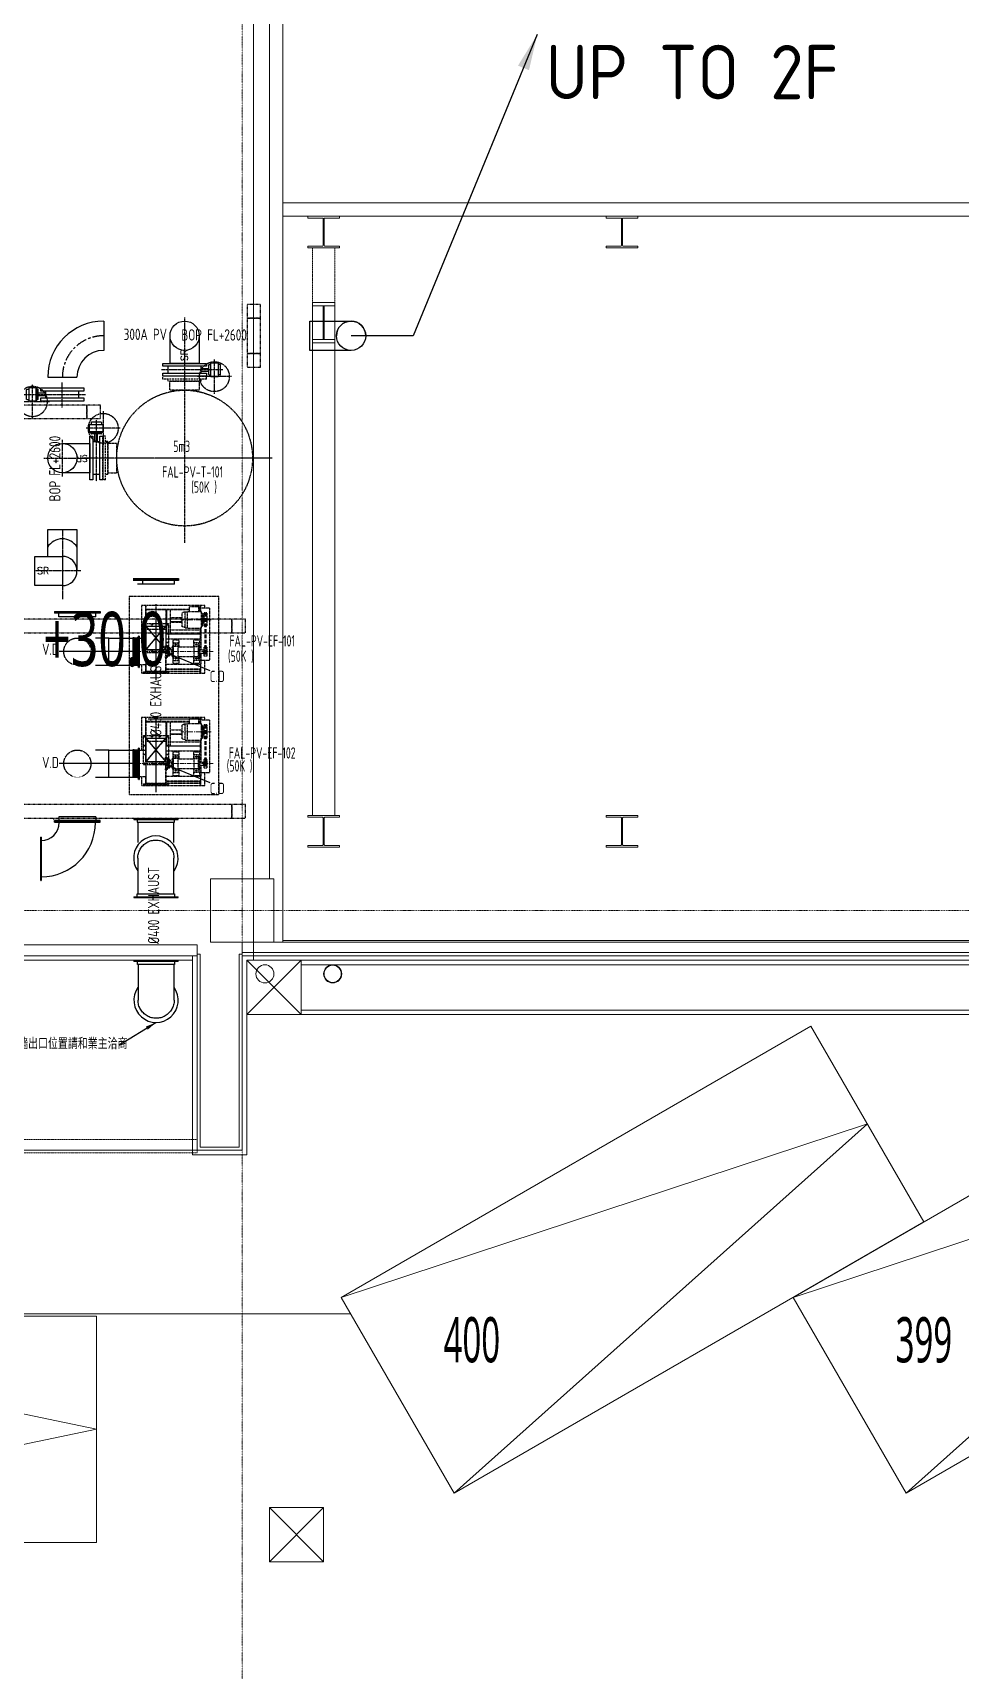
# Model space of a CAD drawing. Extents: x -76427 to 292734, y -42117 to 131250.
# Drawn here: x 15682 to 25942, y -8399 to 9704 of the extents above; entities that cross this region are included whole.
import ezdxf
from ezdxf.enums import TextEntityAlignment as Align

# ---------------------------------------------------------------- set-up
doc = ezdxf.new("R2010")
doc.units = 0
doc.header["$LTSCALE"] = 10
for name, pattern in [('H12PL1$0$DOTK1', [0.01, 0.005, -0.005]), ('H12PL1$0$JJP_三點線', [0.9, 0.3, -0.15, 0, -0.15, 0, -0.15, 0, -0.15]), ('H12PL1$0$JJP_虛線(退縮線、投影線、地下室範圍、非屬本工程、圖面分區)', [0.45, 0.3, -0.15]), ('XFM7P10PV$0$CENTER', [2, 1.25, -0.25, 0.25, -0.25]), ('XFM7P10PV$0$Dashed', [2, 1, -1]), ('XFM7P10PV$0$HIDDEN', [0.375, 0.25, -0.125]), ('XFM7Q10PV-200K$0$18P6-XFM7QB2-PV$0$HIDDEN', [0.3, 0.2, -0.1]), ('XFM7Q10PV-200K$0$CENTER', [2, 1.25, -0.25, 0.25, -0.25]), ('XFM7Q10PV-200K$0$CENTER2', [1.125, 0.75, -0.125, 0.125, -0.125])]:
    doc.linetypes.add(name, pattern=pattern)
for name, color, linetype in [('H12PL1$0$A-LABEL-HIGH.200K', 252, 'Continuous'), ('H12PL1$0$A-OBJE-MEP', 252, 'Continuous'), ('H12PL1$0$A-WALL-EX', 252, 'Continuous'), ('H12PL1$0$A-WALL-IN', 252, 'Continuous'), ('H12PL1$0$A-WALL-IN.200K', 252, 'Continuous'), ('H12PL1$0$L10_14_DRAN', 252, 'Continuous'), ('H12PL1$0$L10_14_KABE1', 252, 'Continuous'), ('H12PL1$0$L10_14_PKG', 252, 'Continuous'), ('H12PL1$0$L10_14_PKG-NN', 252, 'Continuous'), ('H12PL1$0$L10_14_SIAGE2', 252, 'Continuous'), ('H12PL1$0$L10_14_SITE', 252, 'Continuous'), ('H12PL1$0$L10_14_SUGATA3', 252, 'Continuous'), ('H12PL1$0$L10_14_SUGATA4', 252, 'Continuous'), ('H12PL1$0$L10_14_SUGATAD', 252, 'Continuous'), ('H12PL1$0$S-BEAM-SHOW.200K', 252, 'Continuous'), ('H12PL1$0$S-COL', 252, 'Continuous'), ('H12PL1$0$S-COL.200K', 252, 'Continuous'), ('H12PL1$0$S-FNDN', 252, 'Continuous'), ('H12PL1$0$S-GRID', 252, 'Continuous'), ('H12PL1$0$S-SLAB-SHOW.200K', 252, 'Continuous'), ('XFM7P10PV$0$M-CWTR-CENT', 252, 'XFM7P10PV$0$CENTER'), ('XFM7P10PV$0$M-CWTR-VAVE', 252, 'Continuous'), ('XFM7P10PV$0$M-EX-DUCT', 252, 'Continuous'), ('XFM7P10PV$0$M-EX-FIT', 252, 'Continuous'), ('XFM7P10PV$0$PIPE-TEXT-ARROR', 252, 'Continuous'), ('XFM7P10PV$0$SUPPORT', 252, 'XFM7P10PV$0$Dashed'), ('XFM7P10PV$0$U-PCW-TXT', 252, 'Continuous'), ('XFM7P10PV$0$U-PV-EXH', 252, 'Continuous'), ('XFM7P10PV$0$U-PV-PIPE-SUS', 252, 'Continuous'), ('XFM7P10PV$0$U-PV-TXT', 252, 'Continuous'), ('XFM7Q10PV-200K$0$PV-EQ(FUTURE)', 252, 'XFM7Q10PV-200K$0$18P6-XFM7QB2-PV$0$HIDDEN')]:
    doc.layers.add(name, color=color, linetype=linetype)
doc.layers.add('XFM7Q10PV-200K$0$CEN', color=1, linetype='XFM7Q10PV-200K$0$CENTER', lineweight=15)
doc.styles.add('H12PL1$0$Standard', font='', dxfattribs={"width": 0.8})
doc.styles.add('XFM7P10PV$0$aa-txt', font='isocp.shx', dxfattribs={"bigfont": 'chineset'})
doc.styles.add('XFM7P10PV$0$STANDARD', font='SIMPLEX', dxfattribs={"bigfont": 'BIGFONT'})
doc.styles.add('XFM7Q10PV-200K$0$aa-txt', font='isocp.shx', dxfattribs={"bigfont": 'chineset.shx'})
doc.styles.get('H12PL1$0$Standard').set_extended_font_data('Microsoft JhengHei')
doc.dimstyles.new('XFM7P10PV$0$adim-2000', dxfattribs={"dimscale": 2000, "dimtxt": 0.3, "dimasz": 0.25, "dimexe": 0.1, "dimexo": 0.5, "dimgap": 0.15, "dimtad": 0, "dimdec": 4, "dimzin": 0, "dimdsep": 46, "dimtxsty": 'XFM7P10PV$0$aa-txt', "dimcen": 2.5, "dimclrd": 256, "dimclre": 256, "dimclrt": 256, "dimadec": 0, "dimazin": 0, "dimtfac": 1, "dimtdec": 4, "dimtmove": 0, "dimatfit": 3, "dimfxl": 0.1, "dimtolj": 1, "dimtzin": 0, "dimarcsym": 0})

# ---------------------------------------------------------------- blocks, each defined once
blk = doc.blocks.new('H12PL1')
at = {"layer": 'H12PL1$0$A-OBJE-MEP', "lineweight": 0, "flags": 128}
blk.add_lwpolyline([(19095, -700, 1), (18905, -700, 1)], format="xyb", close=True, dxfattribs=at)
at = {"layer": 'H12PL1$0$A-OBJE-MEP', "lineweight": 0}
blk.add_circle((19000, -700), 100, dxfattribs=at)
at = {"layer": 'H12PL1$0$A-WALL-EX', "lineweight": 0}
blk.add_line((68150, -465), (18000, -465), dxfattribs=at)
at = {"layer": 'H12PL1$0$A-WALL-EX', "linetype": 'H12PL1$0$JJP_虛線(退縮線、投影線、地下室範圍、非屬本工程、圖面分區)', "lineweight": 0}
blk.add_line((-380, -2649.97), (17500, -2649.97), dxfattribs=at)
at = {"layer": 'H12PL1$0$A-WALL-EX', "lineweight": 0, "flags": 128}
for points in [[(68150, -350), (18000, -350)], [(18000, -465), (18000, -350)], [(17500, -380), (14500, -380)], [(14500, -500), (17500, -500)], [(17500, -500), (17500, -380)], [(17535, -482.5), (17500, -482.5)], [(17500, -482.5), (17500, -2615)], [(17500, -500), (17500, -2650)], [(17500, -500), (17500, -2650)], [(17500, -500), (17500, -2650)], [(17500, -500), (17500, -2650)], [(17535, -2615), (17535, -482.5)], [(18000, -482.5), (17965, -482.5)], [(17965, -482.5), (17965, -2615)], [(18000, -482.5), (18000, -465)], [(18000, -500), (68150, -500)], [(18000, -500), (68150, -500)], [(18000, -500), (68150, -500)], [(18000, -500), (68150, -500)], [(18000, -500), (68150, -500)], [(18000, -500), (68150, -500)], [(18000, -500), (68150, -500)], [(18000, -500), (68150, -500)], [(18000, -2650), (18000, -500)], [(17500, -2650), (17535, -2650)], [(17965, -2615), (17535, -2615)], [(17535, -2650), (17965, -2650)], [(17965, -2650), (18000, -2650)]]:
    blk.add_lwpolyline(points, dxfattribs=at)
at = {"layer": 'H12PL1$0$A-WALL-EX', "linetype": 'H12PL1$0$JJP_虛線(退縮線、投影線、地下室範圍、非屬本工程、圖面分區)', "lineweight": 0, "flags": 128}
for points in [[(17500, -2529.97), (-380, -2529.97)], [(17500, -2530), (-380, -2530)], [(17500, -2530), (-380, -2530)], [(17500, -2649.97), (17500, -2529.97)], [(17500, -2650), (17500, -2530)], [(17500, -2680), (17500, -2530)], [(-530, -2680), (17500, -2680)], [(-500, -2650), (17500, -2650)], [(-380, -2650), (17500, -2650)], [(17500, -2650), (17500, -2649.97)]]:
    blk.add_lwpolyline(points, dxfattribs=at)
at = {"layer": 'H12PL1$0$A-WALL-IN', "lineweight": 0, "flags": 128}
for points in [[(18450, -350), (18450, 21000)], [(18300, 14550), (18300, 350)], [(18350, -350), (18450, -350)]]:
    blk.add_lwpolyline(points, dxfattribs=at)
at = {"layer": 'H12PL1$0$A-WALL-IN.200K', "lineweight": 0, "flags": 128}
for points in [[(42650, 7825), (18450, 7825)], [(18450, 7675), (18450, 7825)], [(18450, 7675), (18725, 7675)], [(19075, 7675), (22025, 7675)], [(22375, 7675), (26225, 7675)]]:
    blk.add_lwpolyline(points, dxfattribs=at)
at = {"layer": 'H12PL1$0$L10_14_DRAN', "lineweight": 0}
blk.add_circle((18250, -700), 100, dxfattribs=at)
at = {"layer": 'H12PL1$0$L10_14_KABE1', "lineweight": 0}
for p, q in [((17450, -2700), (17450, -500)), ((18050, -550), (18050, -2700)), ((18050, -550), (68100, -550)), ((17450, -2700), (18050, -2700))]:
    blk.add_line(p, q, dxfattribs=at)
at = {"layer": 'H12PL1$0$L10_14_PKG', "lineweight": 0, "flags": 128}
for points in [[(20342.67, -6441.61), (25538.82, -3441.61), (24288.82, -1276.55), (19092.67, -4276.55)], [(25342.67, -6441.61), (30538.82, -3441.61), (29288.82, -1276.55), (24092.67, -4276.55)], [(10387.5, -6985), (16387.5, -6985), (16387.5, -4485), (10387.5, -4485)]]:
    blk.add_lwpolyline(points, close=True, dxfattribs=at)
for points in [[(20342.67, -6441.61), (24913.82, -2359.08), (19092.67, -4276.55)], [(25342.67, -6441.61), (29913.82, -2359.08), (24092.67, -4276.55)], [(10387.5, -6985), (16387.5, -5735), (10387.5, -4485)]]:
    blk.add_lwpolyline(points, dxfattribs=at)
at = {"layer": 'H12PL1$0$L10_14_SIAGE2', "lineweight": 0, "flags": 128}
for points in [[(15719.2, -500), (15694.4, -500)], [(15768.8, -500), (15744, -500)], [(15818.4, -500), (15793.6, -500)], [(15868, -500), (15843.2, -500)], [(15917.6, -500), (15892.8, -500)], [(15967.2, -500), (15942.4, -500)], [(16016.8, -500), (15992, -500)], [(16066.4, -500), (16041.6, -500)], [(16116, -500), (16091.2, -500)], [(16165.6, -500), (16140.8, -500)], [(16215.2, -500), (16190.4, -500)], [(16264.8, -500), (16240, -500)], [(16314.4, -500), (16289.6, -500)], [(16364, -500), (16339.2, -500)], [(16413.6, -500), (16388.8, -500)], [(16463.2, -500), (16438.4, -500)], [(16512.8, -500), (16488, -500)], [(16562.4, -500), (16537.6, -500)], [(16612, -500), (16587.2, -500)], [(16661.6, -500), (16636.8, -500)], [(16711.2, -500), (16686.4, -500)], [(16760.8, -500), (16736, -500)], [(16810.4, -500), (16785.6, -500)], [(16860, -500), (16835.2, -500)], [(16909.6, -500), (16884.8, -500)], [(16959.2, -500), (16934.4, -500)], [(17008.8, -500), (16984, -500)], [(17058.4, -500), (17033.6, -500)], [(17108, -500), (17083.2, -500)], [(17157.6, -500), (17132.8, -500)], [(17207.2, -500), (17182.4, -500)], [(17256.8, -500), (17232, -500)], [(17306.4, -500), (17281.6, -500)], [(17356, -500), (17331.2, -500)], [(17405.6, -500), (17380.8, -500)], [(17455.2, -500), (17430.4, -500)]]:
    blk.add_lwpolyline(points, dxfattribs=at)
at = {"layer": 'H12PL1$0$L10_14_SITE', "lineweight": 0}
blk.add_line((-500, -4460), (19198.58, -4460), dxfattribs=at)
at = {"layer": 'H12PL1$0$L10_14_SUGATA3', "lineweight": 0}
for p, q in [((18050, -1150), (18650, -550)), ((18050, -550), (18650, -1150)), ((18650, -600), (26100, -600)), ((18650, -1100), (26100, -1100)), ((18650, -1150), (67500, -1150)), ((18300, -6600), (18900, -7200)), ((18300, -7200), (18900, -6600))]:
    blk.add_line(p, q, dxfattribs=at)
at = {"layer": 'H12PL1$0$L10_14_SUGATA3', "lineweight": 0, "flags": 128}
for points in [[(18050, -1150), (18650, -1150), (18650, -550), (18050, -550)], [(18300, -7200), (18900, -7200), (18900, -6600), (18300, -6600)]]:
    blk.add_lwpolyline(points, close=True, dxfattribs=at)
at = {"layer": 'H12PL1$0$L10_14_SUGATA4', "lineweight": 0}
blk.add_line((-550, -550), (17450, -550), dxfattribs=at)
at = {"layer": 'H12PL1$0$L10_14_SUGATAD', "linetype": 'H12PL1$0$DOTK1', "lineweight": 0}
blk.add_line((17450, -2650), (-500, -2650), dxfattribs=at)
at = {"layer": 'H12PL1$0$S-BEAM-SHOW.200K', "linetype": 'H12PL1$0$JJP_虛線(退縮線、投影線、地下室範圍、非屬本工程、圖面分區)', "lineweight": 0}
for p, q in [((18775, 6722.41), (18775, 7325)), ((19025, 7325), (18775, 7325)), ((19025, 6722.41), (19025, 7325))]:
    blk.add_line(p, q, dxfattribs=at)
at = {"layer": 'H12PL1$0$S-BEAM-SHOW.200K', "lineweight": 0}
for p, q in [((18775, 1050), (18775, 6722.41)), ((19025, 6722.41), (18775, 6722.41)), ((18775, 6722.41), (18775, 6686.84)), ((19025, 1050), (19025, 6722.41)), ((19025, 6686.84), (19025, 6722.41)), ((18775, 6686.84), (18894, 6686.84)), ((18906, 6686.84), (18894, 6686.84)), ((18894, 6686.84), (18894, 6313.34)), ((18894, 6686.84), (18906, 6686.84)), ((18906, 6313.34), (18906, 6686.84)), ((18906, 6686.84), (19025, 6686.84)), ((18775, 6313.34), (18775, 6277.77)), ((18894, 6313.34), (18775, 6313.34)), ((18775, 6277.77), (19025, 6277.77)), ((18906, 6313.34), (18894, 6313.34)), ((18894, 6313.34), (18906, 6313.34)), ((19025, 6313.34), (18906, 6313.34)), ((19025, 6277.77), (19025, 6313.34)), ((19025, 1050), (18775, 1050))]:
    blk.add_line(p, q, dxfattribs=at)
at = {"layer": 'H12PL1$0$S-COL', "lineweight": 0, "flags": 128}
blk.add_lwpolyline([(18350, -350), (18350, 350), (17650, 350), (17650, -350), (18000, -350)], dxfattribs=at)
at = {"layer": 'H12PL1$0$S-COL.200K', "lineweight": 0, "flags": 128}
for points in [[(19075, 7675), (19075, 7656), (18913, 7656, 0.41421356), (18906, 7649), (18906, 7351, 0.41421356), (18913, 7344), (19075, 7344), (19075, 7325), (18725, 7325), (18725, 7344), (18887, 7344, 0.41421356), (18894, 7351), (18894, 7649, 0.41421356), (18887, 7656), (18725, 7656), (18725, 7675)], [(22375, 7675), (22375, 7656), (22213, 7656, 0.41421356), (22206, 7649), (22206, 7351, 0.41421356), (22213, 7344), (22375, 7344), (22375, 7325), (22025, 7325), (22025, 7344), (22187, 7344, 0.41421356), (22194, 7351), (22194, 7649, 0.41421356), (22187, 7656), (22025, 7656), (22025, 7675)], [(19075, 1050), (19075, 1031), (18913, 1031, 0.41421356), (18906, 1024), (18906, 726, 0.41421356), (18913, 719), (19075, 719), (19075, 700), (18725, 700), (18725, 719), (18887, 719, 0.41421356), (18894, 726), (18894, 1024, 0.41421356), (18887, 1031), (18725, 1031), (18725, 1050)], [(22375, 1050), (22375, 1031), (22213, 1031, 0.41421356), (22206, 1024), (22206, 726, 0.41421356), (22213, 719), (22375, 719), (22375, 700), (22025, 700), (22025, 719), (22187, 719, 0.41421356), (22194, 726), (22194, 1024, 0.41421356), (22187, 1031), (22025, 1031), (22025, 1050)]]:
    blk.add_lwpolyline(points, format="xyb", close=True, dxfattribs=at)
at = {"layer": 'H12PL1$0$S-FNDN', "lineweight": 0, "flags": 128}
blk.add_lwpolyline([(43500, 74700), (18300, 74700), (18300, 15000), (18125, 15000), (18125, -550), (93300, -550), (93300, 74700)], close=True, dxfattribs=at)
at = {"layer": 'H12PL1$0$S-GRID', "linetype": 'H12PL1$0$JJP_三點線', "lineweight": 0}
for p, q in [((18000, 128250), (18000, -28000)), ((-29000, 0), (289600, 0))]:
    blk.add_line(p, q, dxfattribs=at)
at = {"layer": 'H12PL1$0$S-SLAB-SHOW.200K', "lineweight": 0, "flags": 128}
blk.add_lwpolyline([(18450, 10975), (18450, -330), (93300, -330), (93300, 15550), (97475, 15550), (97475, 18700), (39500, 18700), (39500, 10975)], close=True, dxfattribs=at)
at = {"layer": 'H12PL1$0$A-LABEL-HIGH.200K', "lineweight": 0, "insert": (15800, 2690.12), "char_height": 600, "attachment_point": 7, "style": 'H12PL1$0$Standard'}
blk.add_mtext('\\A1;{\\W0.68;+30.0}', dxfattribs=at)
at = {"layer": 'H12PL1$0$L10_14_PKG-NN', "linetype": 'Continuous', "lineweight": 0, "char_height": 500, "attachment_point": 4, "style": 'H12PL1$0$Standard'}
for s, insert in [('\\A1;{\\W0.56;400}', (20226.48, -4748.56)), ('\\A1;{\\W0.56;399}', (25226.48, -4748.56))]:
    blk.add_mtext(s, dxfattribs=dict(at, insert=insert))
blk = doc.blocks.new('XFM7Q10PV-200K$0$SL300')
for p, q in [((0, -18.25625), (0, 18.25625)), ((0, 18.25625), (2.38125, 18.25625)), ((2.38125, -24.13), (2.38125, 24.13)), ((2.38125, 24.13), (5.55625, 24.13)), ((5.55625, -24.13), (5.55625, 24.13)), ((0, -18.25625), (2.38125, -18.25625)), ((2.38125, -24.13), (5.55625, -24.13))]:
    blk.add_line(p, q)
blk = doc.blocks.new('XFM7Q10PV-200K$0$A$C25578331')
for p, q in [((55, 825), (55, 460)), ((755, 825), (55, 825)), ((99, 825), (99, 460)), ((105, 825), (105, 85)), ((588, 781), (105, 781)), ((588, 775), (105, 775)), ((325, 775), (325, 85)), ((375, 775), (375, 509)), ((506, 590), (506, 742)), ((539, 753), (507, 743)), ((539, 577), (539, 756)), ((540, 756), (564, 756)), ((564, 575), (564, 758)), ((564, 758), (715, 758)), ((588, 758), (588, 814)), ((588, 814), (692, 814)), ((588, 759), (692, 759)), ((692, 758), (692, 814)), ((705, 781), (692, 781)), ((705, 775), (692, 775)), ((705, 758), (705, 825)), ((711, 758), (711, 825)), ((715, 758), (715, 575)), ((715, 736), (728, 736)), ((810, 794), (725, 794)), ((730, 734), (730, 663)), ((745, 744), (745, 594)), ((780, 744), (745, 744)), ((755, 794), (755, 825)), ((780, 744), (780, 594)), ((810, 794), (810, 215)), ((75, 625), (75, 305)), ((75, 625), (355, 625)), ((105, 595), (105, 335)), ((105, 595), (325, 595)), ((105, 563), (325, 563)), ((325, 595), (325, 335)), ((355, 625), (355, 305)), ((375, 690), (506, 690)), ((375, 640), (506, 640)), ((375, 555), (710, 555)), ((539, 580), (507, 589)), ((540, 576), (564, 576)), ((564, 575), (715, 575)), ((710, 455), (710, 575)), ((715, 596), (728, 596)), ((716, 333), (716, 596)), ((730, 715), (731, 715)), ((730, 598), (730, 663)), ((730, 618), (731, 618)), ((733, 713), (733, 663)), ((733, 679), (740, 679)), ((733, 620), (733, 663)), ((733, 653), (740, 653)), ((740, 653), (740, 679)), ((740, 676), (780, 676)), ((740, 657), (780, 657)), ((780, 594), (745, 594)), ((780, 657), (780, 676)), ((19, 490), (19, 140)), ((19, 490), (31, 490)), ((19, 485), (19, 145)), ((19, 485), (31, 485)), ((25, 490), (25, 140)), ((25, 485), (25, 145)), ((105, 460), (25, 460)), ((75, 460), (25, 460)), ((31, 490), (31, 140)), ((31, 485), (31, 145)), ((708, 509), (325, 509)), ((325, 455), (715, 455)), ((325, 385), (335, 385)), ((325, 333), (325, 385)), ((335, 385), (335, 366)), ((336, 385), (335, 385)), ((336, 366), (335, 366)), ((336, 385), (336, 366)), ((336, 383), (341, 383)), ((341, 379), (336, 379)), ((341, 372), (336, 372)), ((336, 368), (341, 368)), ((342, 381), (342, 370)), ((344, 379), (345, 379)), ((344, 379), (344, 371)), ((345, 379), (345, 372)), ((395, 264), (395, 366)), ((405, 371), (400, 371)), ((402, 445), (468, 445)), ((402, 445), (402, 371)), ((405, 258), (405, 372)), ((460, 372), (405, 372)), ((410, 221), (410, 409)), ((413, 412), (457, 412)), ((460, 221), (460, 409)), ((460, 368), (638, 368)), ((468, 445), (468, 368)), ((630, 445), (696, 445)), ((630, 445), (630, 368)), ((638, 221), (638, 409)), ((638, 372), (693, 372)), ((685, 412), (641, 412)), ((688, 221), (688, 409)), ((693, 258), (693, 372)), ((693, 371), (698, 371)), ((696, 445), (696, 371)), ((703, 264), (703, 366)), ((708, 455), (708, 509)), ((715, 333), (715, 455)), ((745, 365), (745, 265)), ((780, 365), (745, 365)), ((780, 365), (780, 265)), ((75, 305), (355, 305)), ((105, 335), (325, 335)), ((105, 305), (105, 95)), ((325, 358), (327, 358)), ((325, 354), (327, 354)), ((325, 333), (329, 339)), ((325, 333), (395, 333)), ((325, 333), (325, 333)), ((325, 95), (325, 305)), ((325, 298), (395, 298)), ((325, 297), (329, 291)), ((325, 297), (325, 297)), ((325, 245), (325, 297)), ((325, 277), (327, 277)), ((325, 273), (327, 273)), ((325, 245), (335, 245)), ((327, 358), (327, 354)), ((327, 273), (327, 277)), ((329, 339), (329, 333)), ((329, 339), (329, 339)), ((329, 333), (330, 333)), ((329, 291), (329, 297)), ((329, 297), (330, 297)), ((329, 291), (329, 291)), ((330, 333), (333, 339)), ((330, 297), (333, 291)), ((333, 339), (334, 339)), ((333, 291), (334, 291)), ((334, 339), (334, 333)), ((334, 333), (338, 339)), ((334, 333), (334, 333)), ((334, 291), (334, 297)), ((334, 297), (338, 291)), ((334, 297), (334, 297)), ((336, 265), (335, 265)), ((335, 245), (335, 264)), ((336, 246), (335, 246)), ((336, 246), (336, 265)), ((336, 263), (341, 263)), ((341, 259), (336, 259)), ((341, 252), (336, 252)), ((336, 248), (341, 248)), ((338, 339), (338, 333)), ((338, 339), (338, 339)), ((338, 333), (339, 333)), ((338, 291), (338, 297)), ((338, 297), (339, 297)), ((338, 291), (338, 291)), ((345, 345), (339, 333)), ((339, 333), (342, 339)), ((339, 297), (342, 291)), ((340, 361), (364, 361)), ((340, 269), (364, 269)), ((342, 339), (343, 339)), ((342, 291), (343, 291)), ((342, 250), (342, 261)), ((343, 339), (343, 333)), ((343, 333), (347, 339)), ((343, 333), (343, 333)), ((343, 291), (343, 297)), ((343, 297), (347, 291)), ((343, 297), (343, 297)), ((344, 251), (344, 259)), ((344, 251), (345, 252)), ((345, 345), (352, 341)), ((345, 252), (345, 259)), ((352, 341), (347, 334)), ((347, 339), (347, 333)), ((347, 339), (347, 339)), ((347, 333), (348, 333)), ((347, 291), (347, 297)), ((347, 297), (348, 297)), ((347, 291), (347, 291)), ((348, 333), (351, 339)), ((348, 297), (351, 291)), ((349, 361), (364, 353)), ((351, 339), (352, 339)), ((351, 291), (352, 291)), ((352, 339), (352, 333)), ((352, 333), (356, 333)), ((352, 297), (356, 297)), ((352, 291), (352, 297)), ((356, 343), (364, 333)), ((356, 343), (356, 333)), ((356, 343), (364, 343)), ((356, 333), (364, 343)), ((356, 333), (364, 333)), ((356, 288), (364, 298)), ((356, 288), (356, 298)), ((356, 298), (364, 288)), ((356, 298), (364, 298)), ((356, 288), (364, 288)), ((364, 361), (369, 361)), ((364, 361), (364, 343)), ((364, 361), (364, 335)), ((364, 340), (364, 333)), ((364, 335), (369, 335)), ((364, 291), (364, 298)), ((364, 269), (364, 295)), ((364, 295), (369, 295)), ((364, 269), (364, 288)), ((364, 269), (369, 269)), ((369, 361), (369, 335)), ((369, 360), (374, 360)), ((374, 356), (369, 356)), ((374, 349), (369, 349)), ((369, 345), (374, 345)), ((369, 269), (369, 295)), ((369, 286), (374, 286)), ((374, 282), (369, 282)), ((374, 275), (369, 275)), ((369, 271), (374, 271)), ((374, 358), (374, 347)), ((374, 273), (374, 284)), ((405, 259), (400, 259)), ((402, 259), (402, 185)), ((402, 185), (468, 185)), ((405, 258), (460, 258)), ((413, 218), (457, 218)), ((460, 262), (638, 262)), ((468, 262), (468, 185)), ((630, 262), (630, 185)), ((630, 185), (696, 185)), ((693, 258), (638, 258)), ((685, 218), (641, 218)), ((693, 259), (698, 259)), ((696, 259), (696, 185)), ((703, 333), (745, 333)), ((703, 298), (745, 298)), ((715, 175), (715, 298)), ((810, 215), (725, 215)), ((745, 298), (745, 333)), ((779, 330), (745, 330)), ((779, 301), (745, 301)), ((780, 265), (745, 265)), ((755, 75), (755, 215)), ((780, 329), (779, 330)), ((779, 301), (779, 330)), ((780, 302), (779, 301)), ((780, 302), (780, 329)), ((19, 145), (31, 145)), ((19, 140), (31, 140)), ((105, 170), (25, 170)), ((75, 170), (25, 170)), ((55, 170), (55, 75)), ((55, 75), (755, 75)), ((75, 91), (355, 91)), ((75, 91), (75, 79)), ((75, 85), (355, 85)), ((75, 79), (355, 79)), ((99, 170), (99, 91)), ((711, 95), (99, 95)), ((99, 79), (99, 75)), ((105, 97), (325, 97)), ((105, 79), (105, 75)), ((325, 175), (715, 175)), ((708, 121), (325, 121)), ((325, 119), (705, 119)), ((355, 91), (355, 79)), ((705, 75), (705, 121)), ((708, 175), (708, 121)), ((711, 75), (711, 175))]:
    blk.add_line(p, q)
at = {"ltscale": 4}
blk.add_line((215, 839), (215, 50), dxfattribs=at)
at = {"ltscale": 3}
for p, q in [((331, 775), (331, 509)), ((215, 625), (215, 0)), ((375, 646), (506, 646)), ((375, 511), (710, 511))]:
    blk.add_line(p, q, dxfattribs=at)
at = {"ltscale": 20}
for p, q in [((756, 744), (756, 265)), ((769, 744), (769, 265))]:
    blk.add_line(p, q, dxfattribs=at)
at = {"ltscale": 2}
for p, q in [((105, 595), (325, 335)), ((325, 595), (105, 335))]:
    blk.add_line(p, q, dxfattribs=at)
at = {"ltscale": 0.5}
for p, q in [((310, 375), (353, 375)), ((325, 380), (335, 380)), ((325, 379), (335, 379)), ((325, 379), (335, 379)), ((325, 372), (335, 372)), ((325, 371), (335, 371)), ((325, 370), (335, 370)), ((342, 379), (344, 379)), ((342, 379), (345, 379)), ((342, 372), (345, 372)), ((342, 371), (344, 371)), ((345, 372), (344, 371)), ((316, 255), (347, 255)), ((325, 260), (335, 260)), ((325, 259), (335, 259)), ((325, 259), (335, 259)), ((325, 252), (335, 252)), ((325, 251), (335, 251)), ((325, 250), (335, 250)), ((342, 259), (345, 259)), ((342, 259), (344, 259)), ((342, 252), (345, 252)), ((342, 251), (344, 251)), ((345, 259), (344, 259)), ((348, 278), (350, 282)), ((348, 278), (350, 274)), ((349, 352), (351, 356)), ((349, 352), (351, 348)), ((350, 282), (364, 282)), ((350, 274), (350, 282)), ((350, 282), (364, 282)), ((350, 275), (364, 275)), ((350, 274), (364, 274)), ((351, 356), (364, 356)), ((351, 356), (351, 348)), ((351, 356), (364, 356)), ((351, 349), (364, 349)), ((351, 348), (364, 348)), ((364, 357), (369, 357)), ((364, 347), (369, 347)), ((364, 283), (369, 283)), ((364, 273), (369, 273))]:
    blk.add_line(p, q, dxfattribs=at)
at = {"ltscale": 0.6}
for p, q in [((363, 367), (341, 331)), ((344, 352), (377, 352)), ((344, 278), (377, 278)), ((345, 345), (352, 359)), ((345, 345), (353, 359)), ((352, 341), (361, 355)), ((352, 341), (360, 355))]:
    blk.add_line(p, q, dxfattribs=at)
for centre, radius in [((87, 612), 5), ((172, 612), 5), ((257, 612), 5), ((342, 612), 5), ((87, 514), 5), ((87, 416), 5), ((342, 514), 5), ((342, 416), 5), ((435, 392), 7.5), ((663, 392), 7.5), ((87, 318), 5), ((172, 318), 5), ((257, 318), 5), ((342, 318), 5), ((435, 238), 7.5), ((663, 238), 7.5)]:
    blk.add_circle(centre, radius)
for centre, radius, start, end in [((507, 742), 1, 106.8667, 180), ((540, 756), 0.808, 90, 180), ((539, 754), 0.5, 286.8667, 0), ((727, 734), 2.36, 0, 90), ((507, 590), 1, 180, 253.1333), ((539, 579), 0.5, 0, 73.1333), ((540, 577), 0.808, 180, 270), ((728, 598), 1.85, 270, 0), ((731, 713), 1.85, 0, 90), ((731, 620), 1.85, 270, 0), ((340, 366), 5, 180, 270), ((338, 381), 3.77, 330.1372, 29.8628), ((327, 375), 14.3, 344.8107, 15.1893), ((338, 370), 3.77, 330.1372, 29.8628), ((400, 366), 5, 90, 180), ((413, 409), 3, 90, 180), ((457, 409), 3, 0, 90), ((641, 409), 3, 90, 180), ((685, 409), 3, 0, 90), ((698, 366), 5, 0, 90), ((340, 264), 5, 90, 180), ((338, 261), 3.77, 330.1372, 29.8628), ((327, 255), 14.3, 344.8107, 15.1893), ((338, 250), 3.77, 330.1372, 29.8628), ((371, 358), 3.77, 330.1372, 29.8628), ((360, 352), 14.3, 344.8107, 15.1893), ((371, 347), 3.77, 330.1372, 29.8628), ((371, 284), 3.77, 330.1372, 29.8628), ((360, 278), 14.3, 344.8107, 15.1893), ((371, 273), 3.77, 330.1372, 29.8628), ((400, 264), 5, 180, 270), ((413, 221), 3, 180, 270), ((457, 221), 3, 270, 0), ((641, 221), 3, 180, 270), ((685, 221), 3, 270, 0), ((698, 264), 5, 270, 0)]:
    blk.add_arc(centre, radius, start, end)
at = {"layer": 'XFM7Q10PV-200K$0$CEN', "ltscale": 5}
blk.add_line((825, 666), (493, 666), dxfattribs=at)
at = {"layer": 'XFM7Q10PV-200K$0$CEN', "ltscale": 4}
blk.add_line((0, 315), (853, 315), dxfattribs=at)
blk = doc.blocks.new('XFM7Q10PV-200K')
at = {"color": 1, "linetype": 'XFM7Q10PV-200K$0$CENTER2'}
blk.add_line((18332, 5002), (16456, 5002), dxfattribs=at)
at = {"layer": 'XFM7Q10PV-200K$0$PV-EQ(FUTURE)'}
blk.add_line((17362, 5939), (17362, 4064), dxfattribs=at)
for points in [[(17524, 5852), (17524, 5752), (17200, 5752), (17200, 5852)], [(16512, 4840), (16612, 4840), (16612, 5164), (16512, 5164)], [(17739, 3473), (16748, 3473), (16748, 1284), (17739, 1284)]]:
    blk.add_lwpolyline(points, close=True, dxfattribs=at)
blk.add_circle((17362, 5002), 751, dxfattribs=at)
at = {"layer": 'XFM7Q10PV-200K$0$PV-EQ(FUTURE)', "xscale": 10.00000000000001, "yscale": 10.00000000000001, "zscale": 10.00000000000001, "rotation": 90}
blk.add_blockref('XFM7Q10PV-200K$0$SL300', (17362, 5852), dxfattribs=at)
at = {"layer": 'XFM7Q10PV-200K$0$PV-EQ(FUTURE)', "xscale": -10, "yscale": 10, "zscale": 10}
blk.add_blockref('XFM7Q10PV-200K$0$SL300', (16512, 5002), dxfattribs=at)
at = {"layer": 'XFM7Q10PV-200K$0$PV-EQ(FUTURE)'}
for p in [(16829, 2548), (16829, 1309)]:
    blk.add_blockref('XFM7Q10PV-200K$0$A$C25578331', p, dxfattribs=at)
at = {"layer": 'XFM7Q10PV-200K$0$PV-EQ(FUTURE)', "style": 'XFM7Q10PV-200K$0$aa-txt', "width": 0.7}
for s, p in [('5m3', (17330, 5132)), ('FAL-PV-T-101', (17451, 4849)), ('(50K )', (17577, 4682)), ('FAL-PV-EF-101', (18220, 2981)), ('(50K )', (17984, 2812)), ('(50K )', (17970, 1599)), ('FAL-PV-EF-102', (18220, 1742))]:
    blk.add_text(s, height=125, dxfattribs=at).set_placement(p, align=Align.MIDDLE)
blk = doc.blocks.new('XFM7P10PV$0$A$C0D1147C2')
at = {"layer": 'XFM7P10PV$0$M-CWTR-CENT'}
for p, q in [((42504, -8848), (42504, -9229)), ((42692, -9038), (42316, -9038)), ((42427, -8946), (42427, -9625)), ((42572, -9367), (42293, -9367))]:
    blk.add_line(p, q, dxfattribs=at)
at = {"layer": 'XFM7P10PV$0$M-CWTR-VAVE'}
for p, q in [((42352, -9077), (42352, -8999)), ((42355, -8996), (42499, -8996)), ((42370, -8974), (42370, -8993)), ((42481, -8971), (42373, -8971)), ((42484, -8974), (42484, -8993)), ((42502, -9077), (42502, -8999)), ((42502, -9077), (42352, -9077)), ((42355, -9080), (42499, -9080)), ((42370, -9097), (42370, -9083)), ((42481, -9100), (42373, -9100)), ((42466, -9186), (42388, -9186)), ((42412, -9186), (42412, -9103)), ((42442, -9186), (42442, -9103)), ((42484, -9097), (42484, -9083)), ((42466, -9548), (42388, -9548))]:
    blk.add_line(p, q, dxfattribs=at)
for points in [[(42357, -9126), (42388, -9126), (42388, -9609), (42357, -9609)], [(42466, -9126), (42498, -9126), (42498, -9609), (42466, -9609)]]:
    blk.add_lwpolyline(points, close=True, dxfattribs=at)
at = {"layer": 'XFM7P10PV$0$M-CWTR-VAVE', "linetype": 'XFM7P10PV$0$CENTER'}
blk.add_circle((42504, -9038), 165, dxfattribs=at)
at = {"layer": 'XFM7P10PV$0$M-CWTR-VAVE'}
for centre, radius, start, end in [((42355, -8999), 3.02, 90, 180), ((42367, -8993), 3.02, 270, 0), ((42373, -8974), 3.02, 90, 180), ((42481, -8974), 3.02, 0, 90), ((42487, -8993), 3.02, 180, 270), ((42499, -8999), 3.02, 0, 90), ((42355, -9077), 3.02, 180, 270), ((42367, -9083), 3.02, 0, 90), ((42373, -9097), 3.02, 180, 270), ((42409, -9103), 3, 0, 90), ((42445, -9103), 3, 90, 180), ((42481, -9097), 3.02, 270, 0), ((42487, -9083), 3.02, 90, 180), ((42499, -9077), 3.02, 270, 0)]:
    blk.add_arc(centre, radius, start, end, dxfattribs=at)
blk = doc.blocks.new('XFM7P10PV$0$Es-300')
for p, q in [((-45.72, 61.9125), (-45.72, 29.5275)), ((16.1925, 0), (-16.1925, 0))]:
    blk.add_line(p, q)
for radius in [61.9125, 29.5275]:
    blk.add_arc((-45.72, 0), radius, 0, 90)
at = {"color": 1, "linetype": 'XFM7P10PV$0$CENTER'}
blk.add_arc((-45.72, 0), 45.72, 0, 90, dxfattribs=at)
blk = doc.blocks.new('XFM7P10PV$0$CV-EXH-300A-UPDN')
for p, q in [((-18.4, 32.7), (-18.4, 32.1)), ((-18.4, 32.7), (18.4, 32.7)), ((-18.4, 32.1), (18.4, 32.1)), ((-15.4, 32.1), (-15.4, 29.7)), ((-15.4, 29.7), (15.4, 29.7)), ((-15, 29.7), (-15, 12.9)), ((15, 12.9), (15, 29.7)), ((15.4, 29.7), (15.4, 32.1)), ((18.4, 32.1), (18.4, 32.7)), ((-15, 0), (-15, -29.7)), ((15, -29.7), (15, 0)), ((-18.4, -32.1), (-18.4, -32.7)), ((-18.4, -32.1), (18.4, -32.1)), ((-18.4, -32.7), (18.4, -32.7)), ((-15.4, -32.1), (-15.4, -29.7)), ((-15.4, -29.7), (15.4, -29.7)), ((15.4, -29.7), (15.4, -32.1)), ((18.4, -32.7), (18.4, -32.1))]:
    blk.add_line(p, q)
blk.add_arc((0, 0), 18.4, 325.0999, 214.9001)
for points in [[(-15, 0), (-15, 1.3), (-14.7, 3.9), (-13.1, 7.6), (-10.7, 10.7), (-7.6, 13.1), (-3.9, 14.7), (-1.3, 15), (0, 15)], [(0, 15), (1.3, 15), (3.9, 14.7), (7.6, 13.1), (10.7, 10.7), (13.1, 7.6), (14.7, 3.9), (15, 1.3), (15, 0)]]:
    blk.add_open_spline(points, degree=3)
blk = doc.blocks.new('XFM7P10PV$0$CV-EXH-300A-DN')
for p, q in [((-15, 32.7), (-15, 3)), ((15, 3), (15, 32.7)), ((-18.4, 0.6), (-18.4, 0)), ((-18.4, 0.6), (18.4, 0.6)), ((-18.4, 0), (18.4, 0)), ((-15.4, 0.6), (-15.4, 3)), ((-15.4, 3), (15.4, 3)), ((15.4, 3), (15.4, 0.6)), ((18.4, 0), (18.4, 0.6))]:
    blk.add_line(p, q)
blk.add_arc((0, 32.7), 18.4, 325.0999, 214.9001)
for points in [[(-15, 32.7), (-15, 34), (-14.7, 36.6), (-13.1, 40.3), (-10.7, 43.4), (-7.6, 45.8), (-3.9, 47.4), (-1.3, 47.7), (0, 47.7)], [(0, 47.7), (1.3, 47.7), (3.9, 47.4), (7.6, 45.8), (10.7, 43.4), (13.1, 40.3), (14.7, 36.6), (15, 34), (15, 32.7)]]:
    blk.add_open_spline(points, degree=3)
blk = doc.blocks.new('XFM7P10PV$0$CV_1d_銜接組_4')
for p, q in [((-30, 48), (-30.3, 48)), ((-30.3, 12), (-30.3, 48)), ((-30, 48), (-30, 12)), ((-30.3, 12), (-30, 12)), ((-18, 0), (-18, -0.3)), ((-18, 0), (18, 0)), ((18, -0.3), (18, 0)), ((18, -0.3), (-18, -0.3))]:
    blk.add_line(p, q)
for radius in [45, 15]:
    blk.add_arc((-30, 0), radius, 0, 90)
blk = doc.blocks.new('XFM7P10PV')
h = blk.add_hatch()
h.set_pattern_fill('ANSI37', color=1, scale=75, angle=-180, style=0)
h.set_pattern_definition([(225, (-220405.015, -401863.704), (6.62912607, -6.62912607), []), (315, (-220405.015, -401863.704), (6.62912607, 6.62912607), [])])
h.paths.add_polyline_path([(16803.1, 3012.9), (16803.1, 2712.9), (16839.1, 2712.9), (16839.1, 3012.9)])
h = blk.add_hatch()
h.set_pattern_fill('ANSI37', color=1, scale=75, angle=-180, style=0)
h.set_pattern_definition([(225, (-220405.015, -403102.249), (6.62912607, -6.62912607), []), (315, (-220405.015, -403102.249), (6.62912607, 6.62912607), [])])
h.paths.add_polyline_path([(16803.1, 1774.3), (16803.1, 1474.3), (16839.1, 1474.3), (16839.1, 1774.3)])
at = {"color": 1, "linetype": 'XFM7P10PV$0$CENTER'}
for p, q in [((17362.3, 6557.4), (17362.3, 6049.4)), ((16009.7, 4798.4), (16009.7, 5204.8)), ((15806.5, 5001.6), (16314.5, 5001.6)), ((16009.7, 4211), (16009.7, 3443.5)), ((16009.7, 3957), (16009.7, 3550.6)), ((16212.9, 3753.8), (15704.9, 3753.8))]:
    blk.add_line(p, q, dxfattribs=at)
at = {"color": 1}
for p, q in [((16794.1, 3012.9), (16789.6, 3012.9)), ((16794.1, 2708.4), (16794.1, 3017.4)), ((16798.6, 3015.9), (16794.1, 3015.9)), ((16794.1, 2709.9), (16794.1, 3015.9)), ((16803.1, 3015.9), (16798.6, 3015.9)), ((16803.1, 2709.9), (16803.1, 3015.9)), ((16839.1, 3015.9), (16843.6, 3015.9)), ((16839.1, 2709.9), (16839.1, 3015.9)), ((16848.1, 3015.9), (16843.6, 3015.9)), ((16848.1, 2709.9), (16848.1, 3015.9)), ((16794.1, 2712.9), (16789.6, 2712.9)), ((16798.6, 2709.9), (16794.1, 2709.9)), ((16803.1, 2709.9), (16798.6, 2709.9)), ((16839.1, 2709.9), (16843.6, 2709.9)), ((16848.1, 2709.9), (16843.6, 2709.9)), ((16794.1, 1774.3), (16789.6, 1774.3)), ((16794.1, 1469.8), (16794.1, 1778.8)), ((16798.6, 1777.3), (16794.1, 1777.3)), ((16794.1, 1471.3), (16794.1, 1777.3)), ((16803.1, 1777.3), (16798.6, 1777.3)), ((16803.1, 1471.3), (16803.1, 1777.3)), ((16839.1, 1777.3), (16843.6, 1777.3)), ((16839.1, 1471.3), (16839.1, 1777.3)), ((16848.1, 1777.3), (16843.6, 1777.3)), ((16848.1, 1471.3), (16848.1, 1777.3)), ((16794.1, 1474.3), (16789.6, 1474.3)), ((16798.6, 1471.3), (16794.1, 1471.3)), ((16803.1, 1471.3), (16798.6, 1471.3)), ((16839.1, 1471.3), (16843.6, 1471.3)), ((16848.1, 1471.3), (16843.6, 1471.3)), ((15909.3, 1013.3), (15913.8, 1013.3)), ((15918.3, 1013.3), (15913.8, 1013.3))]:
    blk.add_line(p, q, dxfattribs=at)
at = {"color": 3}
for p, q in [((16798.6, 2705.4), (16798.6, 3020.4)), ((16839.1, 3012.9), (16803.1, 3012.9)), ((16843.6, 2705.4), (16843.6, 3020.4)), ((16839.1, 2712.9), (16803.1, 2712.9)), ((16798.6, 1466.8), (16798.6, 1781.8)), ((16839.1, 1774.3), (16803.1, 1774.3)), ((16843.6, 1466.8), (16843.6, 1781.8)), ((16839.1, 1474.3), (16803.1, 1474.3))]:
    blk.add_line(p, q, dxfattribs=at)
blk.add_line((17556.3, 2114.9), (16959, 2114.9))
at = {"layer": 'XFM7P10PV$0$M-EX-DUCT', "color": 1}
for p, q in [((16905.3, 3670.5), (16905.3, 3660.5)), ((16905.3, 3660.5), (16905.3, 3650.5)), ((17244.1, 3670.5), (17244.1, 3660.5)), ((17244.1, 3660.5), (17244.1, 3650.5)), ((15975.4, 3307.3), (15975.4, 3297.3)), ((15975.4, 3297.3), (15975.4, 3287.3)), ((16375.4, 3307.3), (16375.4, 3297.3)), ((16375.4, 3297.3), (16375.4, 3287.3)), ((15975.4, 986.8), (15975.4, 996.8)), ((15975.4, 976.8), (15975.4, 986.8)), ((16375.4, 986.8), (16375.4, 996.8)), ((16375.4, 976.8), (16375.4, 986.8))]:
    blk.add_line(p, q, dxfattribs=at)
at = {"layer": 'XFM7P10PV$0$M-EX-FIT'}
for p, q in [((16793.3, 3670.5), (17294.9, 3670.5)), ((16793.3, 3660.5), (17294.9, 3660.5)), ((17294.9, 3660.5), (16793.3, 3660.5)), ((17294.9, 3650.5), (16793.3, 3650.5)), ((16854.5, 3670.5), (16854.5, 3660.5)), ((16854.5, 3660.5), (16854.5, 3650.5)), ((16900.3, 3609.7), (16900.3, 3650.5)), ((17249.1, 3609.7), (17249.1, 3650.5)), ((17294.9, 3670.5), (17294.9, 3660.5)), ((17294.9, 3660.5), (17294.9, 3650.5)), ((17249.1, 3609.7), (16839.1, 3609.7)), ((15924.6, 3307.3), (15924.6, 3297.3)), ((15924.6, 3307.3), (16426.2, 3307.3)), ((15924.6, 3297.3), (15924.6, 3287.3)), ((15924.6, 3297.3), (16426.2, 3297.3)), ((16426.2, 3297.3), (15924.6, 3297.3)), ((16426.2, 3287.3), (15924.6, 3287.3)), ((15970.4, 3246.5), (15970.4, 3287.3)), ((16380.4, 3246.5), (16380.4, 3287.3)), ((16426.2, 3307.3), (16426.2, 3297.3)), ((16426.2, 3297.3), (16426.2, 3287.3)), ((16380.4, 3246.5), (15970.4, 3246.5)), ((15924.6, 986.8), (15924.6, 996.8)), ((16426.2, 996.8), (15924.6, 996.8)), ((15924.6, 986.8), (16426.2, 986.8)), ((15924.6, 976.8), (15924.6, 986.8)), ((16426.2, 986.8), (15924.6, 986.8)), ((15924.6, 976.8), (16426.2, 976.8)), ((15970.4, 1037.6), (15970.4, 996.8)), ((16380.4, 1037.6), (15970.4, 1037.6)), ((16380.4, 1037.6), (16380.4, 996.8)), ((16426.2, 986.8), (16426.2, 996.8)), ((16426.2, 976.8), (16426.2, 986.8))]:
    blk.add_line(p, q, dxfattribs=at)
at = {"layer": 'XFM7P10PV$0$PIPE-TEXT-ARROR', "extrusion": (0, 0, -1)}
for points in [[(-17204, 2855.3), (-17085.4, 2882.5), (-17188.7, 2818.3)], [(-17204, 1616.7), (-17085.4, 1643.9), (-17188.7, 1579.8)], [(-16954.7, -1316.9), (-17046.5, -1237.1), (-16933.8, -1282.8)]]:
    blk.add_solid(points, dxfattribs=at)
at = {"layer": 'XFM7P10PV$0$SUPPORT', "color": 2, "ltscale": 0.05, "elevation": 0}
blk.add_lwpolyline([(18052.1, 6699.6), (18052.1, 6549.6), (18202.1, 6549.6), (18202.1, 6699.6)], close=True, dxfattribs=at)
at = {"layer": 'XFM7P10PV$0$SUPPORT', "color": 2, "ltscale": 0.05}
for points in [[(18202.1, 6158.9), (18202.1, 6549.6), (18052.1, 6549.6), (18052.1, 6158.9)], [(18052.1, 6158.9), (18052.1, 6008.9), (18202.1, 6008.9), (18202.1, 6158.9)], [(16279.8, 5588.3), (14900, 5588.3), (14900, 5438.3), (16279.8, 5438.3)], [(16279.8, 5438.3), (16429.8, 5438.3), (16429.8, 5588.3), (16279.8, 5588.3)], [(17884.1, 3221.5), (14900, 3221.5), (14900, 3071.5), (17884.1, 3071.5)], [(17884.1, 3071.5), (18034.1, 3071.5), (18034.1, 3221.5), (17884.1, 3221.5)], [(17884.1, 1172.3), (14900, 1172.3), (14900, 1022.3), (17884.1, 1022.3)], [(17884.1, 1022.3), (18034.1, 1022.3), (18034.1, 1172.3), (17884.1, 1172.3)]]:
    blk.add_lwpolyline(points, close=True, dxfattribs=at)
at = {"layer": 'XFM7P10PV$0$U-PCW-TXT', "extrusion": (0, 0, -1)}
for points in [[(-17196.3, 2836.8), (-17640.5, 2653.9), (-17640.5, 2653.9)], [(-17196.3, 1598.2), (-17640.5, 1415.3), (-17640.5, 1415.3)], [(-17042.8, -1240.3), (-16633.5, -1491.7), (-16633.5, -1491.7)]]:
    blk.add_lwpolyline(points, dxfattribs=at)
at = {"layer": 'XFM7P10PV$0$U-PV-EXH'}
for p, q in [((16934.1, 3142.9), (17154.1, 2882.9)), ((16935.4, 2884.4), (17154.1, 3142.9)), ((16525.4, 3012.9), (16844.9, 3012.9)), ((16525.4, 2712.9), (16844.9, 2712.9)), ((16934.1, 1904.3), (17154.1, 1644.3)), ((16935.4, 1645.9), (17154.1, 1904.3)), ((16525.4, 1774.3), (16844.9, 1774.3)), ((16525.4, 1474.3), (16844.9, 1474.3))]:
    blk.add_line(p, q, dxfattribs=at)
at = {"layer": 'XFM7P10PV$0$U-PV-EXH', "color": 1}
for p, q in [((16794.1, 2862.9), (15975.4, 2862.9)), ((16794.1, 1624.3), (15975.4, 1624.3))]:
    blk.add_line(p, q, dxfattribs=at)
at = {"layer": 'XFM7P10PV$0$U-PV-EXH'}
for points in [[(16934.1, 3142.9), (17154.1, 3142.9), (17154.1, 2882.9), (16934.1, 2882.9)], [(16934.1, 1904.3), (17154.1, 1904.3), (17154.1, 1644.3), (16934.1, 1644.3)]]:
    blk.add_lwpolyline(points, close=True, dxfattribs=at)
for points in [[(16375.4, 2712.9), (16525.4, 2712.9), (16525.4, 3012.9), (16375.4, 3012.9)], [(16375.4, 1474.3), (16525.4, 1474.3), (16525.4, 1774.3), (16375.4, 1774.3)]]:
    blk.add_lwpolyline(points, dxfattribs=at)
at = {"layer": 'XFM7P10PV$0$U-PV-EXH', "color": 1, "linetype": 'XFM7P10PV$0$HIDDEN'}
for centre in [(16175.4, 2862.9), (16175.4, 1624.3)]:
    blk.add_circle(centre, 150, dxfattribs=at)
at = {"layer": 'XFM7P10PV$0$U-PV-PIPE-SUS'}
for points in [[(17524.3, 6354.2), (17524.3, 6049.4), (17200.4, 6049.4), (17200.4, 6354.2)], [(19203.2, 6192.3), (18746, 6192.3), (18746, 6516.2), (19203.2, 6516.2)], [(16009.7, 5163.6), (16314.5, 5163.6), (16314.5, 4839.7), (16009.7, 4839.7)], [(15847.8, 3915.8), (15847.8, 4211), (16171.6, 4211), (16171.6, 3753.8)], [(16009.7, 3591.9), (15704.9, 3591.9), (15704.9, 3915.8), (16009.7, 3915.8)]]:
    blk.add_lwpolyline(points, dxfattribs=at)
for centre in [(17362.3, 6354.2), (19203.2, 6354.2), (16009.7, 5001.6)]:
    blk.add_circle(centre, 161.9, dxfattribs=at)
for centre, radius, start, end in [((19203.2, 6354.2), 161.9, 0, 180), ((16009.7, 3920.1), 189, 31.05639, 148.94361), ((16009.7, 3753.8), 161.9, 270, 90)]:
    blk.add_arc(centre, radius, start, end, dxfattribs=at)
at = {"rotation": 270}
blk.add_blockref('XFM7P10PV$0$A$C0D1147C2', (26729.6, 48406.1), dxfattribs=at)
at = {"xscale": -1, "rotation": 90}
blk.add_blockref('XFM7P10PV$0$A$C0D1147C2', (6642.4, 48132.2), dxfattribs=at)
blk.add_blockref('XFM7P10PV$0$A$C0D1147C2', (-26042.1, 14368.9))
at = {"layer": 'XFM7P10PV$0$U-PV-EXH'}
for name, p, xscale, yscale, zscale, rotation in [('XFM7P10PV$0$CV_1d_銜接組_4', (15775.4, 572.8), 13.33333333333333, 13.33333333333333, 13.33333333333333, 270), ('XFM7P10PV$0$CV-EXH-300A-DN', (17046.5, -555.4), 13.3333333333398, 13.3333333333398, 13.3333333333398, 180.0000000000043)]:
    blk.add_blockref(name, p, dxfattribs=dict(at, xscale=xscale, yscale=yscale, zscale=zscale, rotation=rotation))
at = {"layer": 'XFM7P10PV$0$U-PV-EXH', "xscale": 13.3333333333398, "yscale": 13.3333333333398, "zscale": 13.3333333333398}
blk.add_blockref('XFM7P10PV$0$CV-EXH-300A-UPDN', (17044.1, 579.4), dxfattribs=at)
at = {"layer": 'XFM7P10PV$0$U-PV-PIPE-SUS', "xscale": 10, "yscale": 10, "zscale": 10, "rotation": 90}
blk.add_blockref('XFM7P10PV$0$Es-300', (16466.9, 6354.2), dxfattribs=at)
at = {"color": 0, "style": 'XFM7P10PV$0$STANDARD'}
for rotation, p in [(90, (17395.8, 6074.4)), (180, (16289.5, 5035.1))]:
    blk.add_text('SR', height=75, rotation=rotation, dxfattribs=at).set_placement(p)
blk.add_text('SR', height=75, dxfattribs=at).set_placement((15729.9, 3720.4))
at = {"layer": 'XFM7P10PV$0$U-PCW-TXT', "style": 'XFM7P10PV$0$aa-txt', "width": 0.8}
for s, p in [('300A PV', (16687.7, 6307.7, 0)), ('BOP FL+2600', (17326.1, 6300.9, 0)), ('V.D', (15785.9, 2825.5, 0)), ('C.D', (17638.9, 2526, 0)), ('V.D', (15785.9, 1574, 0)), ('C.D', (17638.9, 1287.5, 0)), ('"PS" 排氣口外牆出口位置請和業主洽商', (14775.5, -1532.8, 0))]:
    blk.add_text(s, height=125, dxfattribs=at).set_placement(p)
for s, p in [('BOP FL+2600', (15989, 4523.2, 0)), ('%%C400 EXHAUST', (17105.6, 1928.3, 0)), ('%%C400 EXHAUST', (17081.5, -368.4, 0))]:
    blk.add_text(s, height=125, rotation=90, dxfattribs=at).set_placement(p)
at = {"layer": 'XFM7P10PV$0$U-PV-TXT', "style": 'XFM7P10PV$0$aa-txt'}
blk.add_text('UP TO 2F', height=600, dxfattribs=at).set_placement((24594.4, 9269), align=Align.MIDDLE_RIGHT)
at = {"layer": 'XFM7P10PV$0$PIPE-TEXT-ARROR'}
blk.add_leader([(21262.8, 9685.3), (19891.1, 6354.2), (19203.2, 6354.2)], dimstyle='XFM7P10PV$0$adim-2000', override={"dimasz": 0.2}, dxfattribs=at)

msp = doc.modelspace()

# ---------------------------------------------------------------- block references
msp.add_blockref('XFM7P10PV', (0, 0))

# ---------------------------------------------------------------- next in the draw order: block references
msp.add_blockref('H12PL1', (0, 0))

# ---------------------------------------------------------------- next in the draw order: block references
msp.add_blockref('XFM7Q10PV-200K', (0, 0))

doc.saveas('drawing.dxf')
